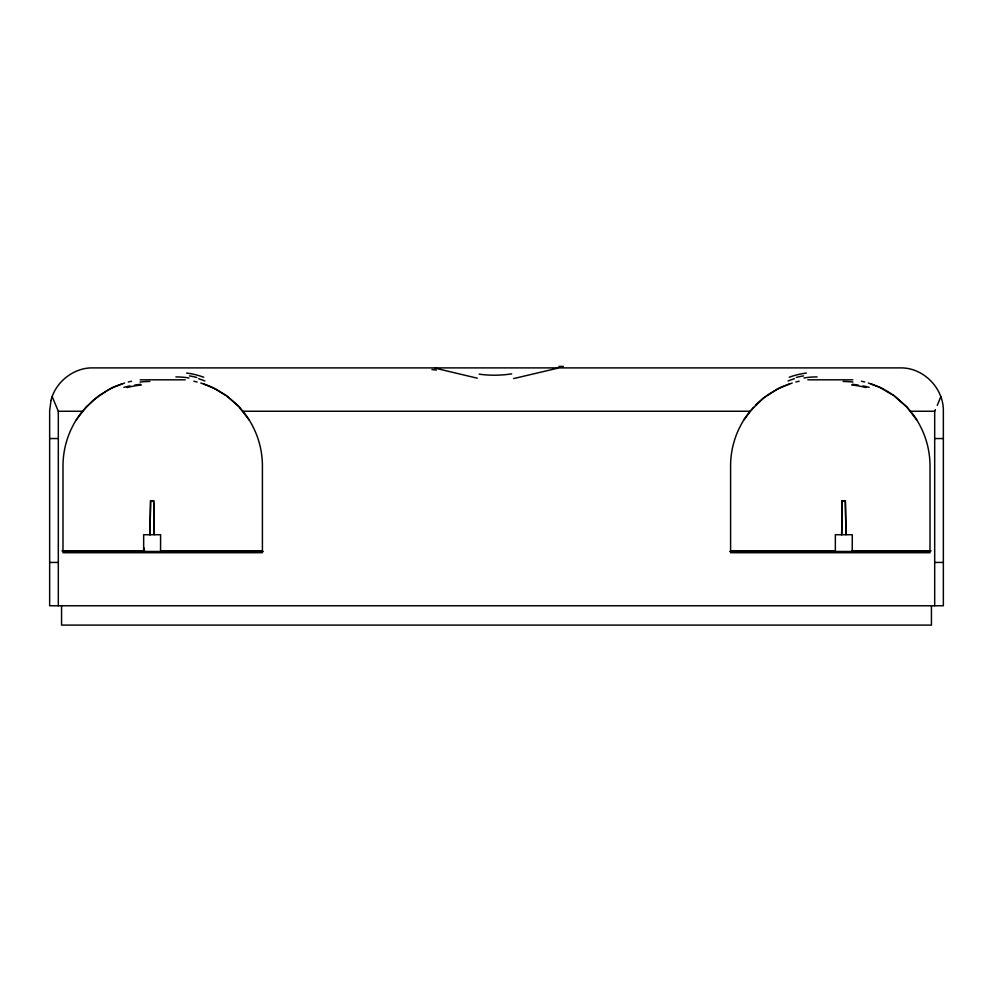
<?xml version="1.0" encoding="UTF-8"?>
<svg xmlns="http://www.w3.org/2000/svg" width="993" height="993" viewBox="0 0 993 993"><rect width="100%" height="100%" fill="white"/><g stroke="black" fill="none" stroke-linecap="round" stroke-linejoin="round"><path stroke-width="1.49" d="M150.588 500.621L149.968 534.718L150.588 500.621L153.654 500.993L154.3 534.718L153.692 500.621L150.626 500.993M842.263 500.621L841.654 534.718L842.263 500.621L845.328 500.993L845.986 534.718L845.378 500.621L842.312 500.993M51.003 400.489L49.65 410.941L49.65 605.767L943.35 605.767L943.35 411.251C943.822 388.189 923.242 367.236 900.006 367.894L92.994 367.894C73.767 367.385 55.397 382.094 51.065 400.278M940.805 396.629L937.255 405.442M934.686 605.767L934.686 411.251L935.418 409.613M76.25 419.915L85.857 407.329M743.856 419.915L753.464 407.329M239.536 407.329L242.925 411.251A86.701 86.701 0 0 1 262.413 466.002L262.413 552.704L62.993 552.704L62.993 466.002A86.701 86.701 0 0 1 82.469 411.251L93.553 399.931L107.244 390.398M907.143 407.329L910.531 411.251A86.701 86.701 0 0 1 930.007 466.002L930.007 552.704L730.587 552.704L730.587 466.002A86.701 86.701 0 0 1 750.075 411.251L763.009 398.404L777.643 388.896M86.341 406.82L98.195 396.257M755.4 405.281L756.902 403.803M757.547 403.183L765.802 396.257M766.832 395.499L777.978 388.735M99.288 395.462L110.372 388.735A93.168 89.68 73.9 0 1 113.525 387.121L122.015 383.844M108.311 389.815L113.562 387.196M778.227 388.611L789.609 383.844M113.562 387.196L124.621 383.013M792.215 383.013L781.156 387.196A93.168 89.519 80.1 0 0 778.015 388.822M128.296 381.982L131.535 381.225M795.889 381.982L799.142 381.225M513.642 378.581L557.805 368.167M140.224 379.822L185.182 379.822M807.818 379.822L852.776 379.822M52.195 396.629L58.314 411.251L82.469 411.251M242.925 411.251L750.075 411.251M910.531 411.251L934.686 411.251M49.65 438.546L58.314 438.546M934.686 438.546L943.35 438.546M61.926 550.83L144.097 550.83M161.139 550.83L261.904 550.83M731.096 550.83L834.952 550.83M852.006 550.83L931.074 550.83M63.105 551.463L263.133 551.463M729.867 551.463L929.895 551.463M49.65 562.435L58.314 562.435M934.686 562.435L943.35 562.435M435.195 368.167L477.273 378.196M861.465 381.225L864.704 381.982M193.858 381.225L197.111 381.982M868.379 383.013L879.438 387.196A93.168 89.68 -73.9 0 1 882.665 388.648L884.713 389.827M200.785 383.013L208.865 385.892M870.985 383.844L879.438 387.196M203.391 383.844L214.773 388.611M209.461 386.14L211.844 387.196A93.168 89.519 -80.1 0 1 214.984 388.822M879.438 387.196L893.712 395.462L906.659 406.82M215.022 388.735L226.168 395.499M215.357 388.896L227.198 396.257L237.6 405.281M885.756 390.398L893.774 395.499M894.805 396.257L906.497 406.634L916.75 419.915M227.198 396.257L238.581 406.298M238.047 405.752L249.144 419.915M835.349 552.058L835.349 534.718L852.292 534.718L852.23 552.058L852.49 551.314M143.662 552.058L143.662 534.718L160.605 534.718L160.543 552.058L160.804 551.314M931.434 605.656L931.434 625.106L61.566 625.106L61.566 605.656M144.333 548.161L144.333 552.058M58.314 411.251L58.314 605.767M431.943 369.57A60.188 27.059 36.4 0 1 436.399 370.091M851.696 384.999A71.446 51.115 -0.5 0 1 866.008 387.58M789.236 377.253A71.446 62.832 10.5 0 1 806.415 373.058M803.995 377.985A36.294 16.918 1.8 0 1 817.127 376.943M843.156 381.486A36.294 12.4 0 0 1 852.962 382.032M852.404 384.303A61.591 31.987 -3.2 0 1 858.461 385.16M862.991 385.867A97.885 78.881 -23.2 0 1 869.136 387.357M788.107 380.977A97.885 85.621 41.3 0 1 794.437 378.705M796.262 377.464A61.591 40.316 9 0 1 803.56 375.888M126.992 387.58A71.446 51.115 0.5 0 1 141.304 384.999M186.585 373.058A71.446 62.832 -10.5 0 1 203.764 377.253M175.873 376.943A36.294 16.918 -1.8 0 1 189.005 377.985M140.038 382.032A36.294 12.4 0 0 1 149.844 381.486M134.539 385.16A61.591 31.987 3.2 0 1 140.596 384.303M123.864 387.357A97.885 78.881 23.2 0 1 130.009 385.867M198.563 378.705A97.885 85.621 -41.3 0 1 204.893 380.977M189.44 375.888A61.591 40.316 -9 0 1 196.738 377.464M558.898 366.429A60.188 29.269 -40.4 0 1 563.329 366.442M511.705 373.84A65.426 38.392 -1.7 0 1 479.16 374.15"/></g></svg>
